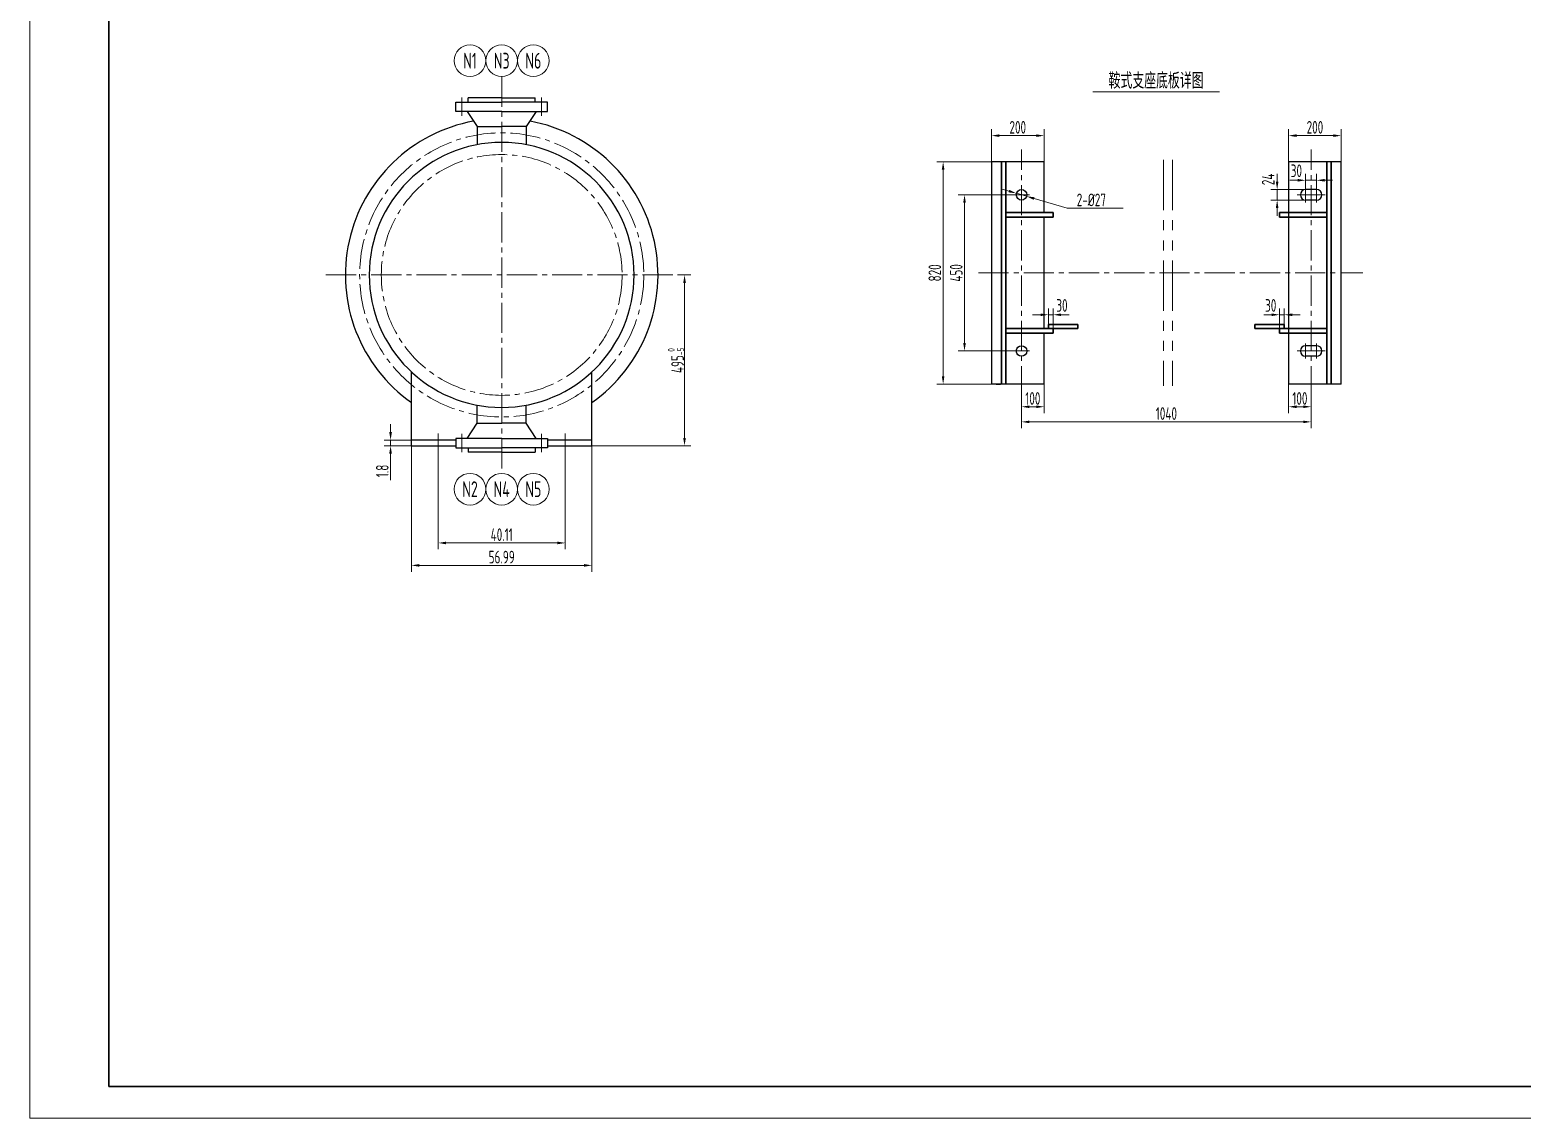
# Model space of a CAD drawing. Header units: millimetres. Extents: x 5765 to 6606, y -201 to 393.
# Drawn here: x 5765 to 6236.4, y -200.6 to 143.2 of the extents above; entities that cross this region are included whole.
import ezdxf
from ezdxf.enums import TextEntityAlignment as Align

# ---------------------------------------------------------------- set-up
doc = ezdxf.new("R2010")
doc.units = ezdxf.units.MM
doc.linetypes.add('CENTER2', pattern=[28.575, 19.05, -3.175, 3.175, -3.175])
doc.linetypes.add('PHANTOM2', pattern=[31.75, 15.875, -3.175, 3.175, -3.175, 3.175, -3.175])
for name, color, linetype, lineweight in [('1粗实线', 7, 'Continuous', 35), ('2细实线', 3, 'Continuous', 13), ('3中心线', 1, 'CENTER2', 13), ('5双点划线', 2, 'PHANTOM2', 13), ('7文本', 2, 'Continuous', 13), ('8标注', 3, 'Continuous', 13), ('9图表', 4, 'Continuous', 13)]:
    doc.layers.add(name, color=color, linetype=linetype, lineweight=lineweight)
doc.styles.add('lanpec', font='bpec_e.shx', dxfattribs={"width": 0.75, "bigfont": 'hztxt.shx'})
doc.styles.add('lanpec-dim', font='bpec_e.shx', dxfattribs={"width": 0.75})
doc.dimstyles.new('lanpec', dxfattribs={"dimtxt": 4, "dimasz": 2.5, "dimexe": 2, "dimexo": 0, "dimtad": 1, "dimdsep": 46, "dimtxsty": 'lanpec-dim', "dimcen": 2.5, "dimclrd": 256, "dimclre": 256, "dimclrt": 256, "dimazin": 0, "dimtfac": 1, "dimtmove": 0, "dimatfit": 3, "dimfxl": 1, "dimlwd": -1, "dimlwe": -1, "dimarcsym": 0})
doc.dimstyles.new('lanpec$0', dxfattribs={"dimscale": 10, "dimtxt": 4, "dimasz": 2.5, "dimexe": 2, "dimexo": 0, "dimtad": 1, "dimdec": 1, "dimdsep": 46, "dimtxsty": 'lanpec-dim', "dimcen": 0.09, "dimclrd": 256, "dimclre": 256, "dimclrt": 256, "dimadec": 1, "dimazin": 0, "dimtfac": 0.707, "dimtdec": 1, "dimtmove": 0, "dimatfit": 3, "dimfxl": 1, "dimarcsym": 0})
doc.dimstyles.new('lanpec$3', dxfattribs={"dimtxt": 4, "dimasz": 2.5, "dimexe": 2, "dimexo": 0, "dimtad": 1, "dimtih": 1, "dimtoh": 1, "dimdsep": 46, "dimtxsty": 'lanpec-dim', "dimcen": 2.5, "dimclrd": 256, "dimclre": 256, "dimclrt": 256, "dimazin": 0, "dimtfac": 1, "dimtmove": 0, "dimatfit": 3, "dimfxl": 1, "dimlwd": -1, "dimlwe": -1, "dimarcsym": 0})

# ---------------------------------------------------------------- blocks, each defined once
blk = doc.blocks.new('A1')
at = {"layer": '1粗实线'}
blk.add_lwpolyline([(-816, 10), (-10, 10), (-10, 584), (-816, 584)], close=True, dxfattribs=at)
at = {"layer": '9图表'}
blk.add_lwpolyline([(-841, 0), (0, 0), (0, 594), (-841, 594)], close=True, dxfattribs=at)
blk = doc.blocks.new('*D73')
at = {"layer": '8标注', "transparency": 16777216}
for p, q in [((5894.02, 9.87), (5894.02, -20.89)), ((5934.13, 9.87), (5934.13, -20.89)), ((5896.52, -18.89), (5931.63, -18.89))]:
    blk.add_line(p, q, dxfattribs=at)
for points in [[(5896.52, -18.47), (5896.52, -19.31), (5894.02, -18.89)], [(5931.63, -18.47), (5931.63, -19.31), (5934.13, -18.89)]]:
    blk.add_solid(points, dxfattribs=at)
at = {"layer": 'Defpoints', "color": 0, "transparency": 16777216}
for p in [(5894.02, 9.87), (5934.13, 9.87), (5934.13, -18.89)]:
    blk.add_point(p, dxfattribs=at)
at = {"layer": '8标注', "transparency": 16777216, "insert": (5914.07, -16.27), "char_height": 4, "attachment_point": 5, "style": 'lanpec-dim'}
blk.add_mtext('40.11', dxfattribs=at)
blk = doc.blocks.new('*D74')
at = {"layer": '8标注', "transparency": 16777216}
for p, q in [((5885.57, 14.1), (5885.57, -27.98)), ((5942.56, 11.92), (5942.56, -27.98)), ((5888.07, -25.98), (5940.06, -25.98))]:
    blk.add_line(p, q, dxfattribs=at)
for points in [[(5888.07, -25.56), (5888.07, -26.4), (5885.57, -25.98)], [(5940.06, -25.56), (5940.06, -26.4), (5942.56, -25.98)]]:
    blk.add_solid(points, dxfattribs=at)
at = {"layer": 'Defpoints', "color": 0, "transparency": 16777216}
for p in [(5885.57, 14.1), (5942.56, 11.92), (5942.56, -25.98)]:
    blk.add_point(p, dxfattribs=at)
at = {"layer": '8标注', "transparency": 16777216, "insert": (5914.07, -23.36), "char_height": 4, "attachment_point": 5, "style": 'lanpec-dim'}
blk.add_mtext('56.99', dxfattribs=at)
blk = doc.blocks.new('*D58')
at = {"layer": '8标注', "transparency": 16777216}
for p, q in [((5969.57, 65.76), (5973.83, 65.76)), ((5971.83, 63.26), (5971.83, 14.3)), ((5942.57, 11.8), (5973.83, 11.8))]:
    blk.add_line(p, q, dxfattribs=at)
for points in [[(5971.41, 63.26), (5972.25, 63.26), (5971.83, 65.76)], [(5971.41, 14.3), (5972.25, 14.3), (5971.83, 11.8)]]:
    blk.add_solid(points, dxfattribs=at)
at = {"layer": 'Defpoints', "color": 0, "transparency": 16777216}
for p in [(5969.57, 65.76), (5942.57, 11.8), (5971.83, 11.8)]:
    blk.add_point(p, dxfattribs=at)
at = {"layer": '8标注', "transparency": 16777216, "insert": (5969.1, 38.78), "char_height": 4, "attachment_point": 5, "rotation": 90, "style": 'lanpec-dim'}
blk.add_mtext('495{\\H0.525x;\\S 0^ -5;}', dxfattribs=at)
blk = doc.blocks.new('*D43')
at = {"layer": '8标注', "transparency": 16777216}
for p, q in [((6068.77, 101.51), (6068.77, 111.75)), ((6071.27, 109.75), (6082.9, 109.75)), ((6085.4, 101.51), (6085.4, 111.75))]:
    blk.add_line(p, q, dxfattribs=at)
for points in [[(6071.27, 110.17), (6071.27, 109.34), (6068.77, 109.75)], [(6082.9, 110.17), (6082.9, 109.34), (6085.4, 109.75)]]:
    blk.add_solid(points, dxfattribs=at)
at = {"layer": 'Defpoints', "color": 0, "transparency": 16777216}
for p in [(6085.4, 109.75), (6068.77, 101.51), (6085.4, 101.51)]:
    blk.add_point(p, dxfattribs=at)
at = {"layer": '8标注', "transparency": 16777216, "insert": (6077.08, 112.38), "char_height": 4, "attachment_point": 5, "style": 'lanpec-dim'}
blk.add_mtext('200', dxfattribs=at)
blk = doc.blocks.new('*D68')
at = {"layer": '8标注', "transparency": 16777216}
for p, q in [((6162.63, 101.51), (6162.63, 111.75)), ((6165.13, 109.75), (6176.76, 109.75)), ((6179.26, 101.51), (6179.26, 111.75))]:
    blk.add_line(p, q, dxfattribs=at)
for points in [[(6165.13, 110.17), (6165.13, 109.34), (6162.63, 109.75)], [(6176.76, 110.17), (6176.76, 109.34), (6179.26, 109.75)]]:
    blk.add_solid(points, dxfattribs=at)
at = {"layer": 'Defpoints', "color": 0, "transparency": 16777216}
for p in [(6179.26, 109.75), (6162.63, 101.51), (6179.26, 101.51)]:
    blk.add_point(p, dxfattribs=at)
at = {"layer": '8标注', "transparency": 16777216, "insert": (6170.95, 112.38), "char_height": 4, "attachment_point": 5, "style": 'lanpec-dim'}
blk.add_mtext('200', dxfattribs=at)
blk = doc.blocks.new('*D44')
at = {"layer": '8标注', "transparency": 16777216}
for p, q in [((6078.28, 27.47), (6078.28, 17.35)), ((6169.75, 27.47), (6169.75, 17.35)), ((6080.78, 19.35), (6167.25, 19.35))]:
    blk.add_line(p, q, dxfattribs=at)
for points in [[(6080.78, 19.76), (6080.78, 18.93), (6078.28, 19.35)], [(6167.25, 19.76), (6167.25, 18.93), (6169.75, 19.35)]]:
    blk.add_solid(points, dxfattribs=at)
at = {"layer": 'Defpoints', "color": 0, "transparency": 16777216}
for p in [(6078.28, 27.47), (6169.75, 27.47), (6169.75, 19.35)]:
    blk.add_point(p, dxfattribs=at)
at = {"layer": '8标注', "transparency": 16777216, "insert": (6124.02, 21.97), "char_height": 4, "attachment_point": 5, "style": 'lanpec-dim'}
blk.add_mtext('1040', dxfattribs=at)
blk = doc.blocks.new('*D45')
at = {"layer": '8标注', "transparency": 16777216}
for p, q in [((6159.02, 95.22), (6159.02, 97.72)), ((6168.01, 92.72), (6157.02, 92.72)), ((6159.02, 92.72), (6159.02, 89.39)), ((6168.01, 89.39), (6157.02, 89.39)), ((6159.02, 86.89), (6159.02, 84.39))]:
    blk.add_line(p, q, dxfattribs=at)
for points in [[(6158.6, 95.22), (6159.43, 95.22), (6159.02, 92.72)], [(6158.6, 86.89), (6159.43, 86.89), (6159.02, 89.39)]]:
    blk.add_solid(points, dxfattribs=at)
at = {"layer": 'Defpoints', "color": 0, "transparency": 16777216}
for p in [(6168.01, 92.72), (6159.02, 89.39), (6168.01, 89.39)]:
    blk.add_point(p, dxfattribs=at)
at = {"layer": '8标注', "transparency": 16777216, "insert": (6156.19, 95.94), "char_height": 4, "attachment_point": 5, "rotation": 90, "style": 'lanpec-dim'}
blk.add_mtext('24', dxfattribs=at)
blk = doc.blocks.new('*D46')
at = {"layer": '8标注', "transparency": 16777216}
for p, q in [((6165.51, 95.66), (6163.01, 95.66)), ((6168.01, 92.72), (6168.01, 97.66)), ((6171.48, 95.66), (6168.01, 95.66)), ((6171.48, 92.72), (6171.48, 97.66)), ((6173.98, 95.66), (6176.48, 95.66))]:
    blk.add_line(p, q, dxfattribs=at)
for points in [[(6165.51, 96.07), (6165.51, 95.24), (6168.01, 95.66)], [(6173.98, 96.07), (6173.98, 95.24), (6171.48, 95.66)]]:
    blk.add_solid(points, dxfattribs=at)
at = {"layer": 'Defpoints', "color": 0, "transparency": 16777216}
for p in [(6168.01, 95.66), (6168.01, 92.72), (6171.48, 92.72)]:
    blk.add_point(p, dxfattribs=at)
at = {"layer": '8标注', "transparency": 16777216, "insert": (6165.09, 98.66), "char_height": 4, "attachment_point": 5, "style": 'lanpec-dim'}
blk.add_mtext('30', dxfattribs=at)
blk = doc.blocks.new('*D47')
at = {"layer": '8标注', "transparency": 16777216}
for p, q in [((6075.79, 91.06), (6058.27, 91.06)), ((6060.27, 88.56), (6060.27, 44.24)), ((6075.79, 41.74), (6058.27, 41.74))]:
    blk.add_line(p, q, dxfattribs=at)
for points in [[(6059.85, 88.56), (6060.68, 88.56), (6060.27, 91.06)], [(6059.85, 44.24), (6060.68, 44.24), (6060.27, 41.74)]]:
    blk.add_solid(points, dxfattribs=at)
at = {"layer": 'Defpoints', "color": 0, "transparency": 16777216}
for p in [(6075.79, 91.06), (6060.27, 41.74), (6075.79, 41.74)]:
    blk.add_point(p, dxfattribs=at)
at = {"layer": '8标注', "transparency": 16777216, "insert": (6057.64, 66.4), "char_height": 4, "attachment_point": 5, "rotation": 90, "style": 'lanpec-dim'}
blk.add_mtext('450', dxfattribs=at)
blk = doc.blocks.new('*D48')
at = {"layer": '8标注', "transparency": 16777216}
for p, q in [((6068.77, 101.51), (6051.51, 101.51)), ((6053.51, 33.78), (6053.51, 99.01)), ((6068.77, 31.28), (6051.51, 31.28))]:
    blk.add_line(p, q, dxfattribs=at)
for points in [[(6053.09, 99.01), (6053.92, 99.01), (6053.51, 101.51)], [(6053.09, 33.78), (6053.92, 33.78), (6053.51, 31.28)]]:
    blk.add_solid(points, dxfattribs=at)
at = {"layer": 'Defpoints', "color": 0, "transparency": 16777216}
for p in [(6053.51, 101.51), (6068.77, 101.51), (6068.77, 31.28)]:
    blk.add_point(p, dxfattribs=at)
at = {"layer": '8标注', "transparency": 16777216, "insert": (6050.88, 66.4), "char_height": 4, "attachment_point": 5, "rotation": 90, "style": 'lanpec-dim'}
blk.add_mtext('820', dxfattribs=at)
blk = doc.blocks.new('*D49')
at = {"layer": '8标注', "transparency": 16777216}
for p, q in [((6078.28, 31.28), (6078.28, 22.12)), ((6085.4, 31.28), (6085.4, 22.12)), ((6080.78, 24.12), (6082.9, 24.12))]:
    blk.add_line(p, q, dxfattribs=at)
for points in [[(6080.78, 24.54), (6080.78, 23.7), (6078.28, 24.12)], [(6082.9, 24.54), (6082.9, 23.7), (6085.4, 24.12)]]:
    blk.add_solid(points, dxfattribs=at)
at = {"layer": 'Defpoints', "color": 0, "transparency": 16777216}
for p in [(6078.28, 31.28), (6085.4, 31.28), (6085.4, 24.12)]:
    blk.add_point(p, dxfattribs=at)
at = {"layer": '8标注', "transparency": 16777216, "insert": (6081.84, 26.75), "char_height": 4, "attachment_point": 5, "style": 'lanpec-dim'}
blk.add_mtext('100', dxfattribs=at)
blk = doc.blocks.new('*D50')
at = {"layer": '8标注', "transparency": 16777216}
for p, q in [((6162.63, 31.28), (6162.63, 22.12)), ((6169.75, 31.28), (6169.75, 22.12)), ((6167.25, 24.12), (6165.13, 24.12))]:
    blk.add_line(p, q, dxfattribs=at)
for points in [[(6165.13, 24.54), (6165.13, 23.7), (6162.63, 24.12)], [(6167.25, 24.54), (6167.25, 23.7), (6169.75, 24.12)]]:
    blk.add_solid(points, dxfattribs=at)
at = {"layer": 'Defpoints', "color": 0, "transparency": 16777216}
for p in [(6162.63, 31.28), (6169.75, 31.28), (6162.63, 24.12)]:
    blk.add_point(p, dxfattribs=at)
at = {"layer": '8标注', "transparency": 16777216, "insert": (6166.19, 26.75), "char_height": 4, "attachment_point": 5, "style": 'lanpec-dim'}
blk.add_mtext('100', dxfattribs=at)
blk = doc.blocks.new('*D69')
at = {"layer": '8标注', "transparency": 16777216}
for p, q in [((6074.29, 92.23), (6071.89, 92.94)), ((6076.69, 91.53), (6079.88, 90.59)), ((6092.64, 86.83), (6082.28, 89.88)), ((6105.83, 86.83), (6092.64, 86.83))]:
    blk.add_line(p, q, dxfattribs=at)
for points in [[(6074.41, 92.63), (6074.17, 91.83), (6076.69, 91.53)], [(6082.4, 90.28), (6082.16, 89.48), (6079.88, 90.59)]]:
    blk.add_solid(points, dxfattribs=at)
at = {"layer": 'Defpoints', "color": 0, "transparency": 16777216}
for p in [(6076.69, 91.53), (6079.88, 90.59)]:
    blk.add_point(p, dxfattribs=at)
at = {"layer": '8标注', "transparency": 16777216, "insert": (6100.33, 89.46), "char_height": 4, "attachment_point": 5, "style": 'lanpec-dim'}
blk.add_mtext('2-%%C27', dxfattribs=at)
blk = doc.blocks.new('*D70')
at = {"layer": '8标注', "transparency": 16777216}
for p, q in [((6084.27, 53.18), (6081.77, 53.18)), ((6086.77, 50.08), (6086.77, 55.18)), ((6086.77, 53.18), (6088.27, 53.18)), ((6088.27, 48.81), (6088.27, 55.18)), ((6090.77, 53.18), (6093.27, 53.18))]:
    blk.add_line(p, q, dxfattribs=at)
for points in [[(6084.27, 53.59), (6084.27, 52.76), (6086.77, 53.18)], [(6090.77, 53.59), (6090.77, 52.76), (6088.27, 53.18)]]:
    blk.add_solid(points, dxfattribs=at)
at = {"layer": 'Defpoints', "color": 0, "transparency": 16777216}
for p in [(6088.27, 53.18), (6086.77, 50.08), (6088.27, 48.81)]:
    blk.add_point(p, dxfattribs=at)
at = {"layer": '8标注', "transparency": 16777216, "insert": (6091.05, 56.13), "char_height": 4, "attachment_point": 5, "style": 'lanpec-dim'}
blk.add_mtext('30', dxfattribs=at)
blk = doc.blocks.new('*D51')
at = {"layer": '8标注', "transparency": 16777216}
for p, q in [((6157.26, 53.18), (6154.76, 53.18)), ((6159.76, 48.81), (6159.76, 55.18)), ((6161.26, 53.18), (6159.76, 53.18)), ((6161.26, 50.08), (6161.26, 55.18)), ((6163.76, 53.18), (6166.26, 53.18))]:
    blk.add_line(p, q, dxfattribs=at)
for points in [[(6157.26, 53.59), (6157.26, 52.76), (6159.76, 53.18)], [(6163.76, 53.59), (6163.76, 52.76), (6161.26, 53.18)]]:
    blk.add_solid(points, dxfattribs=at)
at = {"layer": 'Defpoints', "color": 0, "transparency": 16777216}
for p in [(6159.76, 53.18), (6159.76, 48.81), (6161.26, 50.08)]:
    blk.add_point(p, dxfattribs=at)
at = {"layer": '8标注', "transparency": 16777216, "insert": (6156.98, 56.13), "char_height": 4, "attachment_point": 5, "style": 'lanpec-dim'}
blk.add_mtext('30', dxfattribs=at)
blk = doc.blocks.new('*U42')
at = {"layer": '2细实线'}
blk.add_line((-20, 0), (20, 0), dxfattribs=at)
at = {"layer": '7文本', "style": 'lanpec', "width": 0.75}
for tag, height, p in [('节点图名称', 5, (0, 3.5)), ('比例', 4, (0, -3.25))]:
    blk.add_attdef(tag, text='', height=height, dxfattribs=at).set_placement(p, align=Align.MIDDLE_CENTER)
blk = doc.blocks.new('*D77')
at = {"layer": '8标注', "transparency": 16777216}
for p, q in [((5878.97, 16.1), (5878.97, 18.6)), ((5885.57, 13.6), (5876.97, 13.6)), ((5885.57, 11.8), (5876.97, 11.8)), ((5878.97, 13.6), (5878.97, 11.8)), ((5878.97, 9.3), (5878.97, 0.89))]:
    blk.add_line(p, q, dxfattribs=at)
for points in [[(5878.55, 16.1), (5879.39, 16.1), (5878.97, 13.6)], [(5878.55, 9.3), (5879.39, 9.3), (5878.97, 11.8)]]:
    blk.add_solid(points, dxfattribs=at)
at = {"layer": 'Defpoints', "color": 0, "transparency": 16777216}
for p in [(5878.97, 11.8), (5885.57, 13.6), (5885.57, 11.8)]:
    blk.add_point(p, dxfattribs=at)
at = {"layer": '8标注', "transparency": 16777216, "insert": (5876.35, 3.85), "char_height": 4, "attachment_point": 5, "rotation": 90, "style": 'lanpec-dim'}
blk.add_mtext('1.8', dxfattribs=at)
blk = doc.blocks.new('管口号')
at = {"layer": '2细实线'}
blk.add_circle((0, 5), 5, dxfattribs=at)
at = {"layer": '7文本', "style": 'lanpec', "width": 0.75}
blk.add_attdef('N', text='', height=5, dxfattribs=at).set_placement((0, 5), align=Align.MIDDLE_CENTER)

msp = doc.modelspace()

# ---------------------------------------------------------------- linework, layer by layer
at = {"ltscale": 0.5}
for p, q in [((5899.597, 120.31), (5914.073, 120.31)), ((5899.597, 117.413), (5899.597, 120.31)), ((5914.073, 121.688), (5903.459, 121.688)), ((5903.459, 120.31), (5903.459, 121.688)), ((5914.073, 121.688), (5924.687, 121.688)), ((5928.55, 120.31), (5914.073, 120.31)), ((5924.687, 120.31), (5924.687, 121.688)), ((5928.55, 117.413), (5928.55, 120.31)), ((5914.073, 117.413), (5899.597, 117.413)), ((5903.159, 117.413), (5906.356, 112.595)), ((5914.073, 117.413), (5928.55, 117.413)), ((5924.988, 117.413), (5921.791, 112.595)), ((5906.356, 112.595), (5914.073, 112.595)), ((5906.356, 112.595), (5906.356, 106.875)), ((5921.791, 112.595), (5914.073, 112.595)), ((5921.791, 112.595), (5921.791, 106.875)), ((5885.573, 11.805), (5885.573, 35.126)), ((5942.573, 11.805), (5942.573, 35.126)), ((5906.356, 18.916), (5906.356, 24.636)), ((5921.791, 18.916), (5921.791, 24.636)), ((5903.159, 14.098), (5906.356, 18.916)), ((5906.356, 18.916), (5914.073, 18.916)), ((5921.791, 18.916), (5914.073, 18.916)), ((5924.988, 14.098), (5921.791, 18.916)), ((5899.597, 13.605), (5885.573, 13.605)), ((5885.573, 11.805), (5899.597, 11.805)), ((5914.073, 14.098), (5899.597, 14.098)), ((5899.597, 14.098), (5899.597, 11.201)), ((5899.597, 11.201), (5914.073, 11.201)), ((5903.459, 11.201), (5903.459, 9.823)), ((5914.073, 9.823), (5903.459, 9.823)), ((5914.073, 14.098), (5928.55, 14.098)), ((5928.55, 11.201), (5914.073, 11.201)), ((5914.073, 9.823), (5924.687, 9.823)), ((5924.687, 11.201), (5924.687, 9.823)), ((5928.55, 14.098), (5928.55, 11.201)), ((5942.573, 13.605), (5928.55, 13.605)), ((5928.55, 11.805), (5942.573, 11.805)), ((5942.573, 11.805), (5942.573, 13.605))]:
    msp.add_line(p, q, dxfattribs=at)
for p, q in [((6085.401, 101.513), (6068.769, 101.513)), ((6068.769, 101.513), (6068.769, 31.28)), ((6085.401, 85.465), (6085.401, 101.513)), ((6179.262, 101.513), (6162.63, 101.513)), ((6162.63, 101.513), (6162.63, 31.28)), ((6179.262, 31.28), (6179.262, 101.513)), ((6171.481, 92.72), (6168.012, 92.72)), ((6171.481, 89.393), (6168.012, 89.393)), ((6085.401, 48.812), (6085.401, 83.98)), ((6085.401, 31.28), (6085.401, 47.328)), ((6171.481, 43.399), (6168.012, 43.399)), ((6171.481, 40.073), (6168.012, 40.073)), ((6085.401, 31.28), (6068.769, 31.28)), ((6070.209, 31.28), (6071.649, 31.28)), ((6179.262, 31.28), (6162.63, 31.28))]:
    msp.add_line(p, q)
at = {"ltscale": 2}
for centre in [(6078.285, 91.056), (6078.285, 41.736)]:
    msp.add_circle(centre, 1.663, dxfattribs=at)
at = {"ltscale": 0.5}
for radius, start, end in [(49.375, 100.34575, 234.74513), (49.375, 305.25487, 79.56444), (41.838, 90, 270), (41.838, 270, 90)]:
    msp.add_arc((5914.073, 65.755), radius, start, end, dxfattribs=at)
for centre, start, end in [((6168.012, 91.056), 90, 270), ((6171.481, 91.056), 270, 90), ((6168.012, 41.736), 90, 270), ((6171.481, 41.736), 270, 90)]:
    msp.add_arc(centre, 1.663, start, end)
at = {"layer": '1粗实线'}
for p, q in [((6071.995, 101.513), (6071.995, 31.28)), ((6073.357, 101.513), (6073.357, 31.28)), ((6174.674, 101.513), (6174.674, 31.28)), ((6176.036, 101.513), (6176.036, 31.28)), ((6073.357, 85.465), (6088.266, 85.465)), ((6088.266, 85.465), (6088.266, 83.98)), ((6174.674, 85.465), (6159.764, 85.465)), ((6159.764, 85.465), (6159.764, 83.98)), ((6073.357, 83.98), (6088.266, 83.98)), ((6174.674, 83.98), (6159.764, 83.98)), ((6073.357, 48.812), (6088.266, 48.812)), ((6073.357, 47.328), (6088.266, 47.328)), ((6086.097, 48.812), (6096.108, 48.812)), ((6086.774, 48.812), (6086.774, 50.081)), ((6086.774, 50.081), (6096.108, 50.081)), ((6088.266, 47.328), (6088.266, 48.812)), ((6096.108, 50.081), (6096.108, 48.812)), ((6161.257, 50.081), (6151.923, 50.081)), ((6151.923, 50.081), (6151.923, 48.812)), ((6161.934, 48.812), (6151.923, 48.812)), ((6174.674, 48.812), (6159.764, 48.812)), ((6159.764, 47.328), (6159.764, 48.812)), ((6174.674, 47.328), (6159.764, 47.328)), ((6161.257, 50.081), (6161.257, 48.812))]:
    msp.add_line(p, q, dxfattribs=at)
at = {"layer": '2细实线'}
msp.add_line((6104.372, 86.83), (6110.379, 86.83), dxfattribs=at)
at = {"layer": '3中心线', "ltscale": 0.5}
for p, q in [((5914.073, 128.408), (5914.073, 3.103)), ((5901.512, 121.766), (5901.512, 115.972)), ((5926.634, 121.766), (5926.634, 115.972)), ((6078.285, 27.467), (6078.285, 105.326)), ((6169.746, 27.467), (6169.746, 105.326)), ((6064.679, 66.396), (6186.081, 66.396)), ((5858.571, 65.75), (5969.569, 65.75)), ((5894.016, 9.873), (5894.016, 15.667)), ((5901.512, 9.745), (5901.512, 15.539)), ((5926.634, 9.745), (5926.634, 15.539)), ((5934.131, 9.873), (5934.131, 15.667))]:
    msp.add_line(p, q, dxfattribs=at)
at = {"layer": '3中心线'}
for p, q in [((6080.779, 91.056), (6075.79, 91.056)), ((6165.297, 91.056), (6174.195, 91.056)), ((6168.012, 88.652), (6168.012, 93.46)), ((6171.481, 88.652), (6171.481, 93.46)), ((6168.012, 44.14), (6168.012, 39.332)), ((6171.481, 44.14), (6171.481, 39.332)), ((6080.779, 41.736), (6075.79, 41.736)), ((6165.297, 41.736), (6174.195, 41.736))]:
    msp.add_line(p, q, dxfattribs=at)
at = {"layer": '3中心线', "ltscale": 0.5}
for radius in [44.875, 38.028]:
    msp.add_circle((5914.073, 65.755), radius, dxfattribs=at)
at = {"layer": '5双点划线'}
for p, q in [((6123.143, 102.082), (6123.143, 30.71)), ((6126, 102.082), (6126, 30.71))]:
    msp.add_line(p, q, dxfattribs=at)

# ---------------------------------------------------------------- block references
msp.add_blockref('*U42', (6120.768, 123.588)).add_auto_attribs({'节点图名称': '鞍式支座底板详图'})
at = {"layer": '2细实线'}
msp.add_blockref('A1', (6606.028, -200.559), dxfattribs=at)
at = {"layer": '8标注'}
for p, values in [((5904.067, 128.408), {'N': 'N1'}), ((5914.067, 128.408), {'N': 'N3'}), ((5924.067, 128.408), {'N': 'N6'})]:
    msp.add_blockref('管口号', p, dxfattribs=at).add_auto_attribs(values)
ref = msp.add_blockref('管口号', (5904.067, 3.092), dxfattribs=dict(at, xscale=-1, rotation=180))
ref.add_attrib('N', 'N2', dxfattribs={"layer": '7文本', "height": 5, "style": 'lanpec', "width": 0.75}).set_placement((5904.067, -1.908), align=Align.MIDDLE_CENTER)
ref = msp.add_blockref('管口号', (5914.067, 3.092), dxfattribs=dict(at, xscale=-1, rotation=180))
ref.add_attrib('N', 'N4', dxfattribs={"layer": '7文本', "height": 5, "style": 'lanpec', "width": 0.75}).set_placement((5914.067, -1.908), align=Align.MIDDLE_CENTER)
ref = msp.add_blockref('管口号', (5924.067, 3.092), dxfattribs=dict(at, xscale=-1, rotation=180))
ref.add_attrib('N', 'N5', dxfattribs={"layer": '7文本', "height": 5, "style": 'lanpec', "width": 0.75}).set_placement((5924.067, -1.908), align=Align.MIDDLE_CENTER)

# ---------------------------------------------------------------- dimensions: what is measured, and where the dimension line sits
for base, p1, p2, text, picture, middle in [((6085.401, 109.753), (6068.769, 101.513), (6085.401, 101.513), '200', '*D43', (6077.085, 112.378)), ((6179.262, 109.753), (6162.63, 101.513), (6179.262, 101.513), '200', '*D68', (6170.946, 112.378)), ((6162.63, 24.12), (6169.746, 31.28), (6162.63, 31.28), '100', '*D50', (6166.188, 26.745)), ((6169.746, 19.345), (6078.285, 27.467), (6169.746, 27.467), '1040', '*D44', (6124.015, 21.97))]:
    dim = msp.add_linear_dim(base=base, p1=p1, p2=p2, text=text, dimstyle='lanpec', dxfattribs=at)
    dim.commit()
    dim.dimension.update_dxf_attribs({"geometry": picture, "text_midpoint": middle})
for base, p1, p2, angle, text, picture, middle in [((6053.508, 101.513), (6068.769, 31.28), (6068.769, 101.513), 90, '820', '*D48', (6050.883, 66.396)), ((6060.266, 41.736), (6075.79, 91.056), (6075.79, 41.736), 90, '450', '*D47', (6057.641, 66.396)), ((5971.83, 11.805), (5969.572, 65.755), (5942.573, 11.805), 90, '495{\\H0.525x;\\S 0^ -5;}', '*D58', (5969.105, 38.78)), ((6085.401, 24.12), (6078.285, 31.28), (6085.401, 31.28), 180, '100', '*D49', (6081.843, 26.745))]:
    dim = msp.add_linear_dim(base=base, p1=p1, p2=p2, angle=angle, text=text, dimstyle='lanpec', dxfattribs=at)
    dim.commit()
    dim.dimension.update_dxf_attribs({"geometry": picture, "text_midpoint": middle})
for base, p1, p2, angle, text, picture, middle in [((6168.012, 95.656), (6171.481, 92.72), (6168.012, 92.72), 180, '30', '*D46', (6165.09, 98.659)), ((6159.016, 89.393), (6168.012, 92.72), (6168.012, 89.393), 90, '24', '*D45', (6156.187, 95.938)), ((6159.764, 53.177), (6161.257, 50.081), (6159.764, 48.812), 180, '30', '*D51', (6156.976, 56.126))]:
    dim = msp.add_linear_dim(base=base, p1=p1, p2=p2, angle=angle, text=text, dimstyle='lanpec', override={"dimtmove": 2}, dxfattribs=at)
    dim.commit()
    dim.dimension.update_dxf_attribs({"geometry": picture, "text_midpoint": middle, "dimtype": 160})
dim = msp.add_diameter_dim_2p(p1=(6076.689, 91.526), p2=(6079.88, 90.587), text='2-%%C27', dimstyle='lanpec$3', dxfattribs=at)
dim.commit()
dim.dimension.update_dxf_attribs({"geometry": '*D69', "text_midpoint": (6100.333, 86.83), "dimtype": 163})
dim = msp.add_linear_dim(base=(6088.266, 53.177), p1=(6086.774, 50.081), p2=(6088.266, 48.812), text='30', dimstyle='lanpec', override={"dimtmove": 2}, dxfattribs=at)
dim.commit()
dim.dimension.update_dxf_attribs({"geometry": '*D70', "text_midpoint": (6091.054, 56.126), "dimtype": 160})
dim = msp.add_linear_dim(base=(5878.97, 11.805), p1=(5885.573, 13.605), p2=(5885.573, 11.805), angle=90, dimstyle='lanpec$0', override={"dimscale": 1, "dimdec": 2, "dimcen": 2.5, "dimadec": 2, "dimtfac": 1, "dimtdec": 2, "dimlwd": 65535, "dimlwe": 65535}, dxfattribs=at)
dim.commit()
dim.dimension.update_dxf_attribs({"geometry": '*D77', "text_midpoint": (5876.345, 3.846)})
for base, p1, p2, picture, middle in [((5942.564, -25.98), (5885.573, 14.098), (5942.564, 11.921), '*D74', (5914.069, -23.355)), ((5934.1307, -18.89), (5894.016, 9.8733), (5934.1307, 9.8733), '*D73', (5914.0733, -16.265))]:
    dim = msp.add_linear_dim(base=base, p1=p1, p2=p2, dimstyle='lanpec', dxfattribs=at)
    dim.commit()
    dim.dimension.update_dxf_attribs({"geometry": picture, "text_midpoint": middle})

doc.saveas('drawing.dxf')
